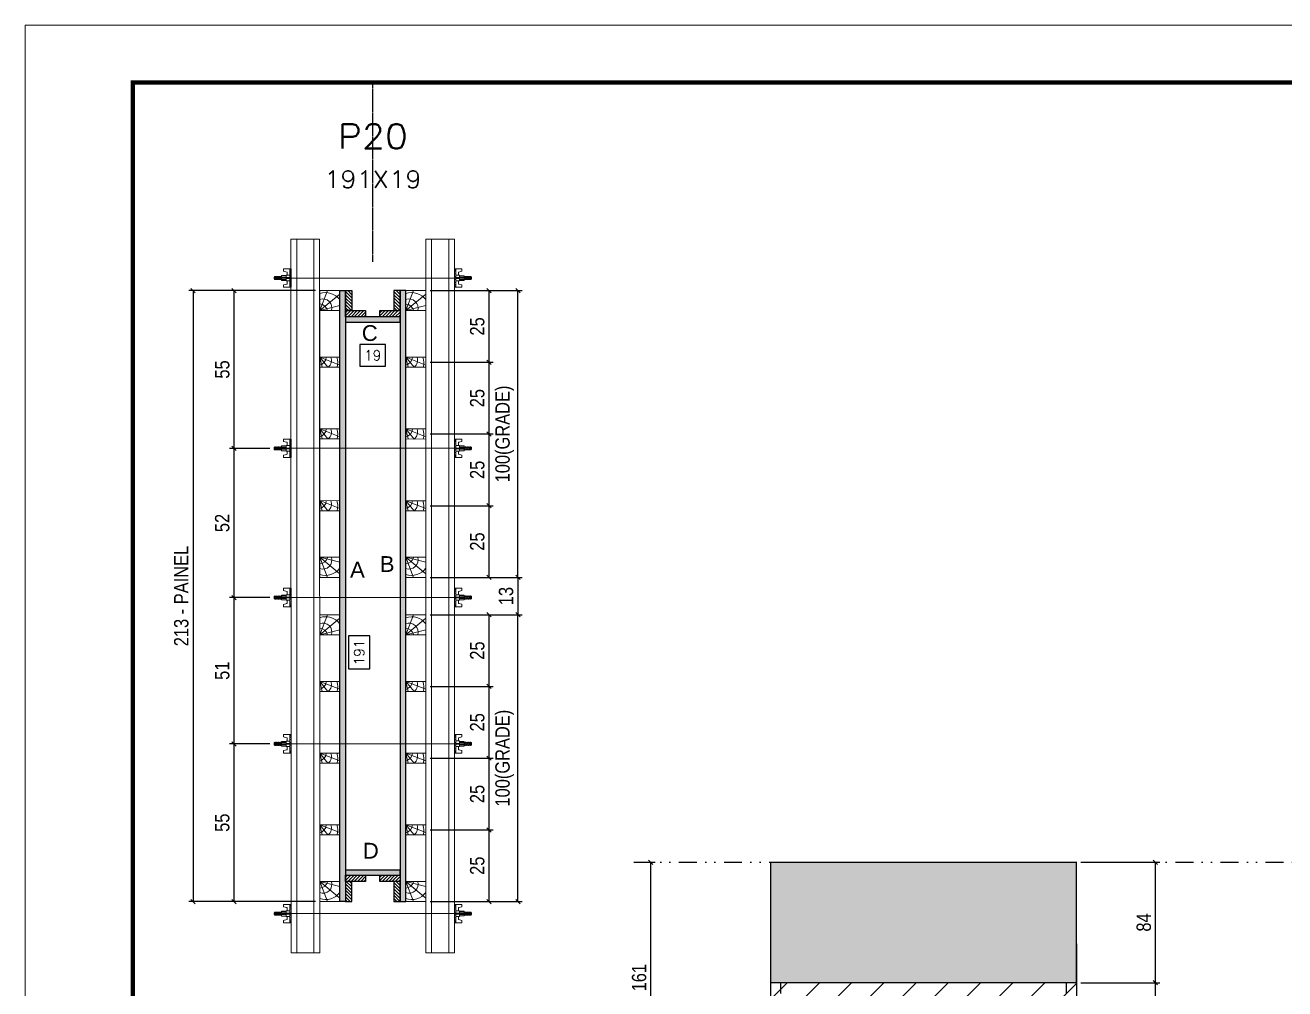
# Model space of a CAD drawing. Extents: x 808 to 7089, y -98 to 17032.
# Drawn here: x 3992 to 4869, y 12915 to 13587 of the extents above; entities that cross this region are included whole.
import ezdxf
from ezdxf.enums import TextEntityAlignment as Align

# ---------------------------------------------------------------- set-up
doc = ezdxf.new("R2010")
doc.units = 0
for name, pattern in [('DASHED', [0.75, 0.5, -0.25]), ('DIVIDE2', [0.625, 0.25, -0.125, 0, -0.125, 0, -0.125]), ('HIDDEN', [0.375, 0.25, -0.125])]:
    doc.linetypes.add(name, pattern=pattern)
for name, color, linetype in [('CHAPA', 1, 'Continuous'), ('COTA', 241, 'Continuous'), ('Cota Seção (2x)', 241, 'Continuous'), ('Nível', 160, 'Continuous'), ('Painéis', 200, 'Continuous'), ('SARRAFO', 251, 'Continuous'), ('Sarrafo de Pressão', 42, 'HIDDEN'), ('Texto de Titulo', 7, 'Continuous'), ('Texto Qtd Sarr', 242, 'Continuous'), ('TEXTO_GERAL', 7, 'Continuous')]:
    doc.layers.add(name, color=color, linetype=linetype)
for name, color, linetype, lineweight in [('Folhas', 255, 'Continuous', 9), ('Hachura', 251, 'Continuous', 9), ('Madeira', 126, 'Continuous', 18), ('Perfil Metálico', 224, 'Continuous', 18), ('REAPROVEITAMENTO', 251, 'Continuous', 9), ('SARRAFO DE PRESSAO', 251, 'DASHED', 9), ('Texto Seção', 7, 'Continuous', 15)]:
    doc.layers.add(name, color=color, linetype=linetype, lineweight=lineweight)
doc.styles.add('ARIAL', font='arial.ttf')
doc.styles.add('COTA TECNICA', font='techl___.ttf', dxfattribs={"height": 10})
doc.styles.add('COTA TECNICA 2X', font='techl___.ttf', dxfattribs={"height": 10})
doc.styles.add('COTA TECNICA-50', font='techl___.ttf', dxfattribs={"height": 10})
doc.styles.add('ROMANS', font='romans.shx')
doc.dimstyles.new('COTA PAINEL-50', dxfattribs={"dimtxt": 10, "dimasz": 3, "dimexe": 3, "dimexo": 3, "dimgap": 3, "dimtad": 1, "dimdec": 1, "dimzin": 12, "dimdsep": 46, "dimtxsty": 'COTA TECNICA-50', "dimblk1": 'OBLIQUE', "dimblk2": 'OBLIQUE', "dimsah": 1, "dimcen": 0.9, "dimclrd": 4, "dimclre": 4, "dimclrt": 240, "dimadec": 1, "dimazin": 3, "dimtfac": 1, "dimtdec": 1, "dimtmove": 0, "dimatfit": 3, "dimfxl": 1, "dimtolj": 1, "dimtzin": 12, "dimarcsym": 0})
doc.dimstyles.new('PAINEL', dxfattribs={"dimtxt": 10, "dimasz": 3, "dimexe": 3, "dimexo": 3, "dimgap": 3, "dimtad": 1, "dimdec": 1, "dimzin": 12, "dimdsep": 46, "dimtxsty": 'COTA TECNICA', "dimblk1": 'OBLIQUE', "dimblk2": 'OBLIQUE', "dimsah": 1, "dimcen": 0.9, "dimclrd": 4, "dimclre": 4, "dimclrt": 240, "dimadec": 1, "dimazin": 3, "dimtfac": 1, "dimtdec": 1, "dimtmove": 0, "dimatfit": 3, "dimfxl": 1, "dimtolj": 1, "dimtzin": 12, "dimarcsym": 0})
doc.dimstyles.new('SECAO PILAR', dxfattribs={"dimtxt": 10, "dimasz": 3, "dimexe": 3, "dimexo": 3, "dimgap": 3, "dimtad": 1, "dimdec": 1, "dimlfac": 0.5, "dimzin": 12, "dimdsep": 46, "dimtxsty": 'COTA TECNICA 2X', "dimblk1": 'OBLIQUE', "dimblk2": 'OBLIQUE', "dimsah": 1, "dimcen": 0.9, "dimclrd": 256, "dimclre": 256, "dimclrt": 256, "dimadec": 1, "dimazin": 3, "dimtfac": 1, "dimtdec": 1, "dimtmove": 0, "dimatfit": 3, "dimfxl": 1, "dimtolj": 1, "dimtzin": 12, "dimarcsym": 0})
doc.dimstyles.new('SECÇÃO 2', dxfattribs={"dimtxt": 7, "dimasz": 6, "dimexe": 0.18, "dimexo": 2, "dimgap": -4, "dimtad": 3, "dimdec": 1, "dimlfac": 0.5, "dimzin": 12, "dimdsep": 46, "dimtxsty": 'ROMANS', "dimblk": 'ARCHTICK', "dimcen": 0.09, "dimse1": 1, "dimse2": 1, "dimsd1": 1, "dimsd2": 1, "dimclrd": 180, "dimclre": 5, "dimclrt": 1, "dimadec": 0, "dimazin": 3, "dimtfac": 1, "dimtdec": 1, "dimtofl": 0, "dimtmove": 0, "dimatfit": 3, "dimldrblk": 'ARCHTICK', "dimfxl": 1, "dimtolj": 1, "dimtzin": 0, "dimarcsym": 0})
pattern_1 = [(135, (-18676.5607, 22525.7012), (-1.12253202, -1.12253202), [])]

# ---------------------------------------------------------------- blocks, each defined once
blk = doc.blocks.new('9999999999')
at = {"layer": 'Folhas'}
blk.add_lwpolyline([(98138.98, 34190.21), (99623.98, 34190.21), (99623.98, 35240.21), (98138.98, 35240.21)], close=True, dxfattribs=at)
at = {"layer": 'Folhas', "color": 30, "const_width": 3}
blk.add_lwpolyline([(98213.98, 34230.21), (99583.98, 34230.21), (99583.98, 35200.21), (98213.98, 35200.21)], close=True, dxfattribs=at)
blk = doc.blocks.new('*D1385')
at = {"layer": 'Cota Seção (2x)', "color": 180, "lineweight": -2, "transparency": 16777216}
for p, q in [((4242.81, 13364.07), (4224.81, 13364.07)), ((4224.81, 13364.07), (4224.81, 13349.07)), ((4242.81, 13349.07), (4242.81, 13364.07)), ((4224.81, 13349.07), (4242.81, 13349.07))]:
    blk.add_line(p, q, dxfattribs=at)
at = {"layer": 'Defpoints', "color": 0, "transparency": 16777216}
for p in [(4214.85, 13362.43), (4252.85, 13362.43), (4214.85, 13345.07)]:
    blk.add_point(p, dxfattribs=at)
at = {"layer": 'Cota Seção (2x)', "color": 1, "transparency": 16777216, "insert": (4233.81, 13356.57), "char_height": 7, "attachment_point": 5, "style": 'ROMANS'}
blk.add_mtext('\\A1;19', dxfattribs=at)
blk = doc.blocks.new('_ArchTick')
at = {"color": 0, "linetype": 'ByBlock', "const_width": 0.15}
blk.add_lwpolyline([(-0.5, -0.5), (0.5, 0.5)], dxfattribs=at)
blk = doc.blocks.new('*D1386')
at = {"layer": 'Cota Seção (2x)', "color": 180, "lineweight": -2, "transparency": 16777216}
for p, q in [((4231.88, 13160.95), (4216.88, 13160.95)), ((4216.88, 13160.95), (4216.88, 13137.95)), ((4231.88, 13137.95), (4231.88, 13160.95)), ((4216.88, 13137.95), (4231.88, 13137.95))]:
    blk.add_line(p, q, dxfattribs=at)
at = {"layer": 'Defpoints', "color": 0, "transparency": 16777216}
for p in [(4214.85, 13379.75), (4214.85, 12997.75), (4235.88, 12997.75)]:
    blk.add_point(p, dxfattribs=at)
at = {"layer": 'Cota Seção (2x)', "color": 1, "transparency": 16777216, "insert": (4224.38, 13149.45), "char_height": 7, "attachment_point": 5, "rotation": 90, "style": 'ROMANS'}
blk.add_mtext('\\A1;191', dxfattribs=at)
blk = doc.blocks.new('_Oblique')
at = {"color": 0, "linetype": 'ByBlock', "lineweight": -2}
blk.add_line((-0.5, -0.5), (0.5, 0.5), dxfattribs=at)
blk = doc.blocks.new('*D1387')
at = {"layer": 'Cota Seção (2x)', "lineweight": -2, "transparency": 16777216}
for p, q in [((4193.86, 13401.75), (4105.69, 13401.75)), ((4108.69, 13401.75), (4108.69, 12975.75)), ((4193.9, 12975.75), (4105.69, 12975.75))]:
    blk.add_line(p, q, dxfattribs=at)
at = {"layer": 'Defpoints', "color": 0, "transparency": 16777216}
for p in [(4196.86, 13401.75), (4108.69, 12975.75), (4196.9, 12975.75)]:
    blk.add_point(p, dxfattribs=at)
at = {"layer": 'Cota Seção (2x)', "lineweight": -2, "transparency": 16777216, "xscale": 3, "yscale": 3, "zscale": 3}
for p, rotation in [((4108.69, 13401.75), 90), ((4108.69, 12975.75), 270)]:
    blk.add_blockref('_Oblique', p, dxfattribs=dict(at, rotation=rotation))
at = {"layer": 'Cota Seção (2x)', "transparency": 16777216, "insert": (4100.47, 13188.75), "char_height": 10, "attachment_point": 5, "rotation": 90, "style": 'COTA TECNICA 2X'}
blk.add_mtext('\\A1;213 - PAINEL', dxfattribs=at)
blk = doc.blocks.new('*D1388')
at = {"layer": 'Cota Seção (2x)', "lineweight": -2, "transparency": 16777216}
for p, q in [((4193.85, 13401.75), (4134.11, 13401.75)), ((4137.11, 13401.75), (4137.11, 13291.68)), ((4162.08, 13291.68), (4134.11, 13291.68))]:
    blk.add_line(p, q, dxfattribs=at)
at = {"layer": 'Defpoints', "color": 0, "transparency": 16777216}
for p in [(4196.85, 13401.75), (4137.11, 13291.68), (4165.08, 13291.68)]:
    blk.add_point(p, dxfattribs=at)
at = {"layer": 'Cota Seção (2x)', "lineweight": -2, "transparency": 16777216, "xscale": 3, "yscale": 3, "zscale": 3}
for p, rotation in [((4137.11, 13401.75), 90), ((4137.11, 13291.68), 270)]:
    blk.add_blockref('_Oblique', p, dxfattribs=dict(at, rotation=rotation))
at = {"layer": 'Cota Seção (2x)', "transparency": 16777216, "insert": (4129, 13346.72), "char_height": 10, "attachment_point": 5, "rotation": 90, "style": 'COTA TECNICA 2X'}
blk.add_mtext('\\A1;55', dxfattribs=at)
blk = doc.blocks.new('*D1389')
at = {"layer": 'Cota Seção (2x)', "lineweight": -2, "transparency": 16777216}
for p, q in [((4162.08, 13085.68), (4134.11, 13085.68)), ((4137.11, 13085.68), (4137.11, 12975.75)), ((4193.85, 12975.75), (4134.11, 12975.75))]:
    blk.add_line(p, q, dxfattribs=at)
at = {"layer": 'Defpoints', "color": 0, "transparency": 16777216}
for p in [(4165.08, 13085.68), (4137.11, 12975.75), (4196.85, 12975.75)]:
    blk.add_point(p, dxfattribs=at)
at = {"layer": 'Cota Seção (2x)', "lineweight": -2, "transparency": 16777216, "xscale": 3, "yscale": 3, "zscale": 3}
for p, rotation in [((4137.11, 13085.68), 90), ((4137.11, 12975.75), 270)]:
    blk.add_blockref('_Oblique', p, dxfattribs=dict(at, rotation=rotation))
at = {"layer": 'Cota Seção (2x)', "transparency": 16777216, "insert": (4129, 13030.72), "char_height": 10, "attachment_point": 5, "rotation": 90, "style": 'COTA TECNICA 2X'}
blk.add_mtext('\\A1;55', dxfattribs=at)
blk = doc.blocks.new('titulo1')
at = {"layer": 'Defpoints', "color": 252, "linetype": 'HIDDEN', "ltscale": 2}
blk.add_line((0, 0), (0, 125), dxfattribs=at)
at = {"layer": 'Defpoints', "style": 'ROMANS', "oblique": 15}
blk.add_attdef('FOLHA', text='', height=10, dxfattribs=at).set_placement((0, 15.58), align=Align.MIDDLE_CENTER)
at = {"layer": 'Texto Qtd Sarr', "color": 3, "style": 'ROMANS', "oblique": 15}
for tag, height, p in [('TITULO', 17, (0, 71.45)), ('SEÇÃO', 12, (0, 41.55))]:
    blk.add_attdef(tag, text='', height=height, dxfattribs=at).set_placement(p, align=Align.MIDDLE_CENTER)
blk = doc.blocks.new('C')
at = {"layer": 'Hachura', "color": 0}
for p, q in [((0, 3.22), (0, -3.22)), ((0.45, 3.22), (0, 3.22)), ((0.46, 3.16), (0, 3.16)), ((0.46, 3.05), (0, 3.05)), ((0.46, 2.88), (0, 2.88)), ((0, 2.75), (0, -1.16)), ((0.46, 2.65), (0, 2.65)), ((0.46, 2.23), (0, 2.23)), ((0.46, 1.51), (0, 1.51)), ((0.39, 0.49), (0.17, 0.49)), ((0.45, -3.23), (0.45, 3.22)), ((0.45, 3.22), (2.58, 3.22)), ((1.74, 0.97), (0.45, 0.97)), ((1.45, 0.1), (0.45, 0.1)), ((1.35, 1.94), (1.35, 0.96)), ((2.58, 2.39), (1.47, 2.09)), ((1.74, -0.97), (1.74, 0.97)), ((1.74, 0.97), (1.74, 0.84)), ((1.74, 0.97), (1.74, 0.84)), ((1.74, 0.84), (3.35, 0.84)), ((3.35, 0.45), (1.74, 0.45)), ((2.58, 3.22), (2.58, 2.39)), ((3.32, 0.84), (3.32, -0.84)), ((3.35, 0.84), (3.35, -0.84)), ((3.68, 0.45), (3.35, 0.45)), ((3.84, -0.52), (3.35, 0.45)), ((3.35, 0.06), (3.67, -0.57)), ((3.68, 0.45), (4.16, -0.52)), ((3.72, 0.5), (4.25, -0.57)), ((4.37, -0.55), (3.83, 0.53)), ((4.15, 0.45), (3.93, 0.45)), ((4.42, -0.52), (3.93, 0.45)), ((4.15, 0.45), (4.26, 0.45)), ((4.26, 0.45), (4.74, -0.52)), ((4.3, 0.5), (4.83, -0.57)), ((4.95, -0.55), (4.41, 0.53)), ((4.51, 0.45), (4.84, 0.45)), ((5, -0.52), (4.51, 0.45)), ((4.84, 0.45), (5.32, -0.52)), ((4.88, 0.5), (5.41, -0.57)), ((5.53, -0.55), (4.99, 0.53)), ((5.58, -0.52), (5.09, 0.45)), ((5.42, 0.45), (5.09, 0.45)), ((5.58, -0.52), (5.09, 0.45)), ((5.42, 0.45), (5.74, -0.19)), ((5.46, 0.5), (5.74, -0.07)), ((5.74, 0.19), (5.57, 0.53)), ((5.74, 0.32), (5.68, 0.45)), ((5.68, 0.45), (5.74, 0.45)), ((5.74, 0.45), (5.9, 0.29)), ((5.74, 0.45), (5.74, -0.52)), ((5.9, -0.36), (5.9, 0.29)), ((0.45, 0), (0, 0)), ((0.46, -1.52), (0, -1.52)), ((0.46, -2.23), (0, -2.23)), ((0.46, -2.65), (0, -2.65)), ((0.46, -2.88), (0, -2.88)), ((0.46, -3.05), (0, -3.05)), ((0.46, -3.16), (0, -3.16)), ((0, -3.22), (2.57, -3.22)), ((0.08, -0.48), (0.29, -0.48)), ((0.29, -0.48), (0.4, -0.48)), ((0.45, 0), (0.45, -0.97)), ((0.45, -0.16), (1.45, -0.16)), ((0.45, -0.65), (0.45, -0.32)), ((0.45, -3.23), (0.45, -0.65)), ((0.45, -0.97), (1.74, -0.97)), ((1.35, -1.94), (1.35, -0.97)), ((2.58, -2.39), (1.47, -2.1)), ((3.35, -0.32), (1.74, -0.32)), ((3.35, -0.84), (1.74, -0.84)), ((2.58, -3.23), (2.58, -2.39)), ((3.35, -0.07), (3.58, -0.52)), ((3.35, -0.52), (3.58, -0.52)), ((3.84, -0.52), (4.16, -0.52)), ((4.42, -0.52), (4.74, -0.52)), ((4.63, -0.52), (4.74, -0.52)), ((5, -0.52), (5.32, -0.52)), ((5.58, -0.52), (5.74, -0.52)), ((5.74, -0.52), (5.9, -0.36)), ((5.74, -0.52), (5.74, -0.52))]:
    blk.add_line(p, q, dxfattribs=at)
for centre, radius, start, end in [((1.52, 1.94), 0.161, 104.7436, 180), ((1.44, -0.03), 0.129, 272.695, 87.305), ((3.81, 0.39), 0.143, 25.5688, 154.4312), ((4.39, 0.39), 0.143, 25.5688, 154.4312), ((4.97, 0.39), 0.143, 25.5688, 154.4312), ((5.55, 0.39), 0.143, 25.5688, 154.4312), ((0.17, -0.37), 0.174, 221.744, 317.8592), ((1.52, -1.94), 0.161, 180, 255.2564), ((3.71, -0.4), 0.174, 222.1408, 318.256), ((4.29, -0.4), 0.174, 222.1408, 318.256), ((4.87, -0.4), 0.174, 222.1408, 318.256), ((5.45, -0.4), 0.174, 222.1408, 318.256), ((5.61, -0.4), 0.174, 317.8592, 318.256)]:
    blk.add_arc(centre, radius, start, end, dxfattribs=at)
blk = doc.blocks.new('*D1408')
at = {"layer": 'Cota Seção (2x)', "lineweight": -2, "transparency": 16777216}
for p, q in [((4162.08, 13187.68), (4134.11, 13187.68)), ((4137.11, 13187.68), (4137.11, 13085.68)), ((4162.08, 13085.68), (4134.11, 13085.68))]:
    blk.add_line(p, q, dxfattribs=at)
at = {"layer": 'Defpoints', "color": 0, "transparency": 16777216}
for p in [(4165.08, 13187.68), (4137.11, 13085.68), (4165.08, 13085.68)]:
    blk.add_point(p, dxfattribs=at)
at = {"layer": 'Cota Seção (2x)', "lineweight": -2, "transparency": 16777216, "xscale": 3, "yscale": 3, "zscale": 3}
for p, rotation in [((4137.11, 13187.68), 90), ((4137.11, 13085.68), 270)]:
    blk.add_blockref('_Oblique', p, dxfattribs=dict(at, rotation=rotation))
at = {"layer": 'Cota Seção (2x)', "transparency": 16777216, "insert": (4129, 13136.68), "char_height": 10, "attachment_point": 5, "rotation": 90, "style": 'COTA TECNICA 2X'}
blk.add_mtext('\\A1;51', dxfattribs=at)
blk = doc.blocks.new('*D1409')
at = {"layer": 'Cota Seção (2x)', "lineweight": -2, "transparency": 16777216}
for p, q in [((4162.08, 13291.68), (4134.11, 13291.68)), ((4137.11, 13291.68), (4137.11, 13187.68)), ((4162.08, 13187.68), (4134.11, 13187.68))]:
    blk.add_line(p, q, dxfattribs=at)
at = {"layer": 'Defpoints', "color": 0, "transparency": 16777216}
for p in [(4165.08, 13291.68), (4137.11, 13187.68), (4165.08, 13187.68)]:
    blk.add_point(p, dxfattribs=at)
at = {"layer": 'Cota Seção (2x)', "lineweight": -2, "transparency": 16777216, "xscale": 3, "yscale": 3, "zscale": 3}
for p, rotation in [((4137.11, 13291.68), 90), ((4137.11, 13187.68), 270)]:
    blk.add_blockref('_Oblique', p, dxfattribs=dict(at, rotation=rotation))
at = {"layer": 'Cota Seção (2x)', "transparency": 16777216, "insert": (4129, 13239.68), "char_height": 10, "attachment_point": 5, "rotation": 90, "style": 'COTA TECNICA 2X'}
blk.add_mtext('\\A1;52', dxfattribs=at)
blk = doc.blocks.new('PONTALETE')
at = {"layer": 'Madeira'}
for q in [(2.71, 7), (7, 5.76), (7, 1.74)]:
    blk.add_line((0, 0), q, dxfattribs=at)
blk.add_lwpolyline([(0, 0), (7, 0), (7, 7), (0, 7)], close=True, dxfattribs=at)
for centre, radius, start, end in [((2.04, 0.06), 6.23, 37.2818, 109.0913), ((1.09, 0.9), 3.19, 343.603, 109.9847), ((-0.21, -0.78), 3.09, 14.6322, 86.0383)]:
    blk.add_arc(centre, radius, start, end, dxfattribs=at)
blk = doc.blocks.new('MEIO PONTALETE')
at = {"layer": 'Madeira'}
for q in [(2.71, 7), (3.5, 2.88), (3.5, 0.87)]:
    blk.add_line((0, 0), q, dxfattribs=at)
blk.add_lwpolyline([(0, 0), (3.5, 0), (3.5, 7), (0, 7)], close=True, dxfattribs=at)
for centre, radius, start, end in [((2.04, 0.06), 6.23, 76.4499, 109.0913), ((1.09, 0.9), 3.19, 40.9063, 109.9847), ((-0.21, -0.78), 3.09, 14.6322, 86.0383)]:
    blk.add_arc(centre, radius, start, end, dxfattribs=at)
blk = doc.blocks.new('*D1390')
at = {"layer": 'Cota Seção (2x)', "lineweight": -2, "transparency": 16777216}
for p, q in [((4273.86, 13175.73), (4317.79, 13175.73)), ((4314.79, 13175.73), (4314.79, 13125.73)), ((4273.85, 13125.73), (4317.79, 13125.73))]:
    blk.add_line(p, q, dxfattribs=at)
at = {"layer": 'Defpoints', "color": 0, "transparency": 16777216}
for p in [(4270.86, 13175.73), (4270.85, 13125.73), (4314.79, 13125.73)]:
    blk.add_point(p, dxfattribs=at)
at = {"layer": 'Cota Seção (2x)', "lineweight": -2, "transparency": 16777216, "xscale": 3, "yscale": 3, "zscale": 3}
for p, rotation in [((4314.79, 13175.73), 90), ((4314.79, 13125.73), 270)]:
    blk.add_blockref('_Oblique', p, dxfattribs=dict(at, rotation=rotation))
at = {"layer": 'Cota Seção (2x)', "transparency": 16777216, "insert": (4306.68, 13150.73), "char_height": 10, "attachment_point": 5, "rotation": 90, "style": 'COTA TECNICA 2X'}
blk.add_mtext('\\A1;25', dxfattribs=at)
blk = doc.blocks.new('*D1391')
at = {"layer": 'Cota Seção (2x)', "lineweight": -2, "transparency": 16777216}
for p, q in [((4273.86, 13175.73), (4337.98, 13175.73)), ((4334.98, 12975.73), (4334.98, 13175.73)), ((4273.83, 12975.73), (4337.98, 12975.73))]:
    blk.add_line(p, q, dxfattribs=at)
at = {"layer": 'Defpoints', "color": 0, "transparency": 16777216}
for p in [(4270.86, 13175.73), (4334.98, 13175.73), (4270.83, 12975.73)]:
    blk.add_point(p, dxfattribs=at)
at = {"layer": 'Cota Seção (2x)', "lineweight": -2, "transparency": 16777216, "xscale": 3, "yscale": 3, "zscale": 3}
for p, rotation in [((4334.98, 13175.73), 90), ((4334.98, 12975.73), 270)]:
    blk.add_blockref('_Oblique', p, dxfattribs=dict(at, rotation=rotation))
at = {"layer": 'Cota Seção (2x)', "transparency": 16777216, "insert": (4325.76, 13075.73), "char_height": 10, "attachment_point": 5, "rotation": 90, "style": 'COTA TECNICA 2X'}
blk.add_mtext('\\A1;100(GRADE)', dxfattribs=at)
blk = doc.blocks.new('*D1410')
at = {"layer": 'Cota Seção (2x)', "lineweight": -2, "transparency": 16777216}
for p, q in [((4273.85, 13125.73), (4317.79, 13125.73)), ((4314.79, 13125.73), (4314.79, 13075.73)), ((4273.85, 13075.73), (4317.79, 13075.73))]:
    blk.add_line(p, q, dxfattribs=at)
at = {"layer": 'Defpoints', "color": 0, "transparency": 16777216}
for p in [(4270.85, 13125.73), (4270.85, 13075.73), (4314.79, 13075.73)]:
    blk.add_point(p, dxfattribs=at)
at = {"layer": 'Cota Seção (2x)', "lineweight": -2, "transparency": 16777216, "xscale": 3, "yscale": 3, "zscale": 3}
for p, rotation in [((4314.79, 13125.73), 90), ((4314.79, 13075.73), 270)]:
    blk.add_blockref('_Oblique', p, dxfattribs=dict(at, rotation=rotation))
at = {"layer": 'Cota Seção (2x)', "transparency": 16777216, "insert": (4306.68, 13100.73), "char_height": 10, "attachment_point": 5, "rotation": 90, "style": 'COTA TECNICA 2X'}
blk.add_mtext('\\A1;25', dxfattribs=at)
blk = doc.blocks.new('*D1411')
at = {"layer": 'Cota Seção (2x)', "lineweight": -2, "transparency": 16777216}
for p, q in [((4273.85, 13075.73), (4317.79, 13075.73)), ((4314.79, 13075.73), (4314.79, 13025.73)), ((4273.85, 13025.73), (4317.79, 13025.73))]:
    blk.add_line(p, q, dxfattribs=at)
at = {"layer": 'Defpoints', "color": 0, "transparency": 16777216}
for p in [(4270.85, 13075.73), (4270.85, 13025.73), (4314.79, 13025.73)]:
    blk.add_point(p, dxfattribs=at)
at = {"layer": 'Cota Seção (2x)', "lineweight": -2, "transparency": 16777216, "xscale": 3, "yscale": 3, "zscale": 3}
for p, rotation in [((4314.79, 13075.73), 90), ((4314.79, 13025.73), 270)]:
    blk.add_blockref('_Oblique', p, dxfattribs=dict(at, rotation=rotation))
at = {"layer": 'Cota Seção (2x)', "transparency": 16777216, "insert": (4306.68, 13050.73), "char_height": 10, "attachment_point": 5, "rotation": 90, "style": 'COTA TECNICA 2X'}
blk.add_mtext('\\A1;25', dxfattribs=at)
blk = doc.blocks.new('*D1412')
at = {"layer": 'Cota Seção (2x)', "lineweight": -2, "transparency": 16777216}
for p, q in [((4273.85, 13025.73), (4317.79, 13025.73)), ((4314.79, 13025.73), (4314.79, 12975.73)), ((4273.85, 12975.73), (4317.79, 12975.73))]:
    blk.add_line(p, q, dxfattribs=at)
at = {"layer": 'Defpoints', "color": 0, "transparency": 16777216}
for p in [(4270.85, 13025.73), (4270.85, 12975.73), (4314.79, 12975.73)]:
    blk.add_point(p, dxfattribs=at)
at = {"layer": 'Cota Seção (2x)', "lineweight": -2, "transparency": 16777216, "xscale": 3, "yscale": 3, "zscale": 3}
for p, rotation in [((4314.79, 13025.73), 90), ((4314.79, 12975.73), 270)]:
    blk.add_blockref('_Oblique', p, dxfattribs=dict(at, rotation=rotation))
at = {"layer": 'Cota Seção (2x)', "transparency": 16777216, "insert": (4306.68, 13000.73), "char_height": 10, "attachment_point": 5, "rotation": 90, "style": 'COTA TECNICA 2X'}
blk.add_mtext('\\A1;25', dxfattribs=at)
blk = doc.blocks.new('*D1392')
at = {"layer": 'Cota Seção (2x)', "lineweight": -2, "transparency": 16777216}
for p, q in [((4273.86, 13401.73), (4317.79, 13401.73)), ((4314.79, 13401.73), (4314.79, 13351.73)), ((4273.85, 13351.73), (4317.79, 13351.73))]:
    blk.add_line(p, q, dxfattribs=at)
at = {"layer": 'Defpoints', "color": 0, "transparency": 16777216}
for p in [(4270.86, 13401.73), (4270.85, 13351.73), (4314.79, 13351.73)]:
    blk.add_point(p, dxfattribs=at)
at = {"layer": 'Cota Seção (2x)', "lineweight": -2, "transparency": 16777216, "xscale": 3, "yscale": 3, "zscale": 3}
for p, rotation in [((4314.79, 13401.73), 90), ((4314.79, 13351.73), 270)]:
    blk.add_blockref('_Oblique', p, dxfattribs=dict(at, rotation=rotation))
at = {"layer": 'Cota Seção (2x)', "transparency": 16777216, "insert": (4306.68, 13376.73), "char_height": 10, "attachment_point": 5, "rotation": 90, "style": 'COTA TECNICA 2X'}
blk.add_mtext('\\A1;25', dxfattribs=at)
blk = doc.blocks.new('*D1393')
at = {"layer": 'Cota Seção (2x)', "lineweight": -2, "transparency": 16777216}
for p, q in [((4273.86, 13401.73), (4337.98, 13401.73)), ((4334.98, 13201.74), (4334.98, 13401.73)), ((4273.83, 13201.74), (4337.98, 13201.74))]:
    blk.add_line(p, q, dxfattribs=at)
at = {"layer": 'Defpoints', "color": 0, "transparency": 16777216}
for p in [(4270.86, 13401.73), (4334.98, 13401.73), (4270.83, 13201.74)]:
    blk.add_point(p, dxfattribs=at)
at = {"layer": 'Cota Seção (2x)', "lineweight": -2, "transparency": 16777216, "xscale": 3, "yscale": 3, "zscale": 3}
for p, rotation in [((4334.98, 13401.73), 90), ((4334.98, 13201.74), 270)]:
    blk.add_blockref('_Oblique', p, dxfattribs=dict(at, rotation=rotation))
at = {"layer": 'Cota Seção (2x)', "transparency": 16777216, "insert": (4325.76, 13301.74), "char_height": 10, "attachment_point": 5, "rotation": 90, "style": 'COTA TECNICA 2X'}
blk.add_mtext('\\A1;100(GRADE)', dxfattribs=at)
blk = doc.blocks.new('*D1413')
at = {"layer": 'Cota Seção (2x)', "lineweight": -2, "transparency": 16777216}
for p, q in [((4273.85, 13351.73), (4317.79, 13351.73)), ((4314.79, 13351.73), (4314.79, 13301.73)), ((4273.85, 13301.73), (4317.79, 13301.73))]:
    blk.add_line(p, q, dxfattribs=at)
at = {"layer": 'Defpoints', "color": 0, "transparency": 16777216}
for p in [(4270.85, 13351.73), (4270.85, 13301.73), (4314.79, 13301.73)]:
    blk.add_point(p, dxfattribs=at)
at = {"layer": 'Cota Seção (2x)', "lineweight": -2, "transparency": 16777216, "xscale": 3, "yscale": 3, "zscale": 3}
for p, rotation in [((4314.79, 13351.73), 90), ((4314.79, 13301.73), 270)]:
    blk.add_blockref('_Oblique', p, dxfattribs=dict(at, rotation=rotation))
at = {"layer": 'Cota Seção (2x)', "transparency": 16777216, "insert": (4306.68, 13326.73), "char_height": 10, "attachment_point": 5, "rotation": 90, "style": 'COTA TECNICA 2X'}
blk.add_mtext('\\A1;25', dxfattribs=at)
blk = doc.blocks.new('*D1414')
at = {"layer": 'Cota Seção (2x)', "lineweight": -2, "transparency": 16777216}
for p, q in [((4273.85, 13301.73), (4317.79, 13301.73)), ((4314.79, 13301.73), (4314.79, 13251.73)), ((4273.85, 13251.73), (4317.79, 13251.73))]:
    blk.add_line(p, q, dxfattribs=at)
at = {"layer": 'Defpoints', "color": 0, "transparency": 16777216}
for p in [(4270.85, 13301.73), (4270.85, 13251.73), (4314.79, 13251.73)]:
    blk.add_point(p, dxfattribs=at)
at = {"layer": 'Cota Seção (2x)', "lineweight": -2, "transparency": 16777216, "xscale": 3, "yscale": 3, "zscale": 3}
for p, rotation in [((4314.79, 13301.73), 90), ((4314.79, 13251.73), 270)]:
    blk.add_blockref('_Oblique', p, dxfattribs=dict(at, rotation=rotation))
at = {"layer": 'Cota Seção (2x)', "transparency": 16777216, "insert": (4306.68, 13276.73), "char_height": 10, "attachment_point": 5, "rotation": 90, "style": 'COTA TECNICA 2X'}
blk.add_mtext('\\A1;25', dxfattribs=at)
blk = doc.blocks.new('*D1415')
at = {"layer": 'Cota Seção (2x)', "lineweight": -2, "transparency": 16777216}
for p, q in [((4273.85, 13251.73), (4317.79, 13251.73)), ((4314.79, 13251.73), (4314.79, 13201.74)), ((4273.85, 13201.74), (4317.79, 13201.74))]:
    blk.add_line(p, q, dxfattribs=at)
at = {"layer": 'Defpoints', "color": 0, "transparency": 16777216}
for p in [(4270.85, 13251.73), (4270.85, 13201.74), (4314.79, 13201.74)]:
    blk.add_point(p, dxfattribs=at)
at = {"layer": 'Cota Seção (2x)', "lineweight": -2, "transparency": 16777216, "xscale": 3, "yscale": 3, "zscale": 3}
for p, rotation in [((4314.79, 13251.73), 90), ((4314.79, 13201.74), 270)]:
    blk.add_blockref('_Oblique', p, dxfattribs=dict(at, rotation=rotation))
at = {"layer": 'Cota Seção (2x)', "transparency": 16777216, "insert": (4306.68, 13226.74), "char_height": 10, "attachment_point": 5, "rotation": 90, "style": 'COTA TECNICA 2X'}
blk.add_mtext('\\A1;25', dxfattribs=at)
blk = doc.blocks.new('*D1416')
at = {"layer": 'Cota Seção (2x)', "lineweight": -2, "transparency": 16777216}
for p, q in [((4273.82, 13201.74), (4337.98, 13201.74)), ((4334.98, 13201.74), (4334.98, 13175.73)), ((4273.86, 13175.73), (4337.98, 13175.73))]:
    blk.add_line(p, q, dxfattribs=at)
at = {"layer": 'Defpoints', "color": 0, "transparency": 16777216}
for p in [(4270.82, 13201.74), (4270.86, 13175.73), (4334.98, 13175.73)]:
    blk.add_point(p, dxfattribs=at)
at = {"layer": 'Cota Seção (2x)', "lineweight": -2, "transparency": 16777216, "xscale": 3, "yscale": 3, "zscale": 3}
for p, rotation in [((4334.98, 13201.74), 90), ((4334.98, 13175.73), 270)]:
    blk.add_blockref('_Oblique', p, dxfattribs=dict(at, rotation=rotation))
at = {"layer": 'Cota Seção (2x)', "transparency": 16777216, "insert": (4326.76, 13188.73), "char_height": 10, "attachment_point": 5, "rotation": 90, "style": 'COTA TECNICA 2X'}
blk.add_mtext('\\A1;13', dxfattribs=at)
blk = doc.blocks.new('*D1417')
at = {"layer": 'COTA', "color": 4, "lineweight": -2, "transparency": 16777216}
for p, q in [((4418.71, 13003.17), (4430.57, 13003.17)), ((4427.57, 12842.17), (4427.57, 13003.17)), ((4418.71, 12842.17), (4430.57, 12842.17))]:
    blk.add_line(p, q, dxfattribs=at)
at = {"layer": 'Defpoints', "color": 0, "transparency": 16777216}
for p in [(4415.71, 13003.17), (4427.57, 13003.17), (4415.71, 12842.17)]:
    blk.add_point(p, dxfattribs=at)
at = {"layer": 'COTA', "color": 4, "lineweight": -2, "transparency": 16777216, "xscale": 3, "yscale": 3, "zscale": 3}
for p, rotation in [((4427.57, 13003.17), 90), ((4427.57, 12842.17), 270)]:
    blk.add_blockref('_Oblique', p, dxfattribs=dict(at, rotation=rotation))
at = {"layer": 'COTA', "color": 240, "transparency": 16777216, "insert": (4419.46, 12922.67), "char_height": 10, "attachment_point": 5, "rotation": 90, "style": 'COTA TECNICA-50'}
blk.add_mtext('\\A1;161', dxfattribs=at)
blk = doc.blocks.new('*D1398')
at = {"layer": 'COTA', "color": 4, "linetype": 'ByBlock', "lineweight": -2, "transparency": 16777216}
for p, q in [((4727.12, 12919.17), (4782.2, 12919.17)), ((4779.2, 12842.17), (4779.2, 12919.17)), ((4727.12, 12842.17), (4782.2, 12842.17))]:
    blk.add_line(p, q, dxfattribs=at)
at = {"layer": 'Defpoints', "color": 0, "linetype": 'ByBlock', "transparency": 16777216}
for p in [(4724.12, 12919.17), (4779.2, 12919.17), (4724.12, 12842.17)]:
    blk.add_point(p, dxfattribs=at)
at = {"layer": 'COTA', "color": 4, "linetype": 'ByBlock', "lineweight": -2, "transparency": 16777216, "xscale": 3, "yscale": 3, "zscale": 3}
for p, rotation in [((4779.2, 12919.17), 90), ((4779.2, 12842.17), 270)]:
    blk.add_blockref('_Oblique', p, dxfattribs=dict(at, rotation=rotation))
at = {"layer": 'COTA', "color": 240, "linetype": 'ByBlock', "transparency": 16777216, "insert": (4771.13, 12880.67), "char_height": 10, "attachment_point": 5, "rotation": 90, "style": 'COTA TECNICA'}
blk.add_mtext('\\A1;77', dxfattribs=at)
blk = doc.blocks.new('*D1406')
at = {"layer": 'COTA', "color": 4, "lineweight": -2, "transparency": 16777216}
for p, q in [((4727.12, 13003.17), (4782.2, 13003.17)), ((4779.2, 12919.17), (4779.2, 13003.17)), ((4727.12, 12919.17), (4782.2, 12919.17))]:
    blk.add_line(p, q, dxfattribs=at)
at = {"layer": 'Defpoints', "color": 0, "transparency": 16777216}
for p in [(4724.12, 13003.17), (4779.2, 13003.17), (4724.12, 12919.17)]:
    blk.add_point(p, dxfattribs=at)
at = {"layer": 'COTA', "color": 4, "lineweight": -2, "transparency": 16777216, "xscale": 3, "yscale": 3, "zscale": 3}
for p, rotation in [((4779.2, 13003.17), 90), ((4779.2, 12919.17), 270)]:
    blk.add_blockref('_Oblique', p, dxfattribs=dict(at, rotation=rotation))
at = {"layer": 'COTA', "color": 240, "transparency": 16777216, "insert": (4771.11, 12961.17), "char_height": 10, "attachment_point": 5, "rotation": 90, "style": 'COTA TECNICA-50'}
blk.add_mtext('\\A1;84', dxfattribs=at)

msp = doc.modelspace()

# ---------------------------------------------------------------- hatches: boundary and pattern name
at = {"layer": 'COTA', "linetype": 'ByBlock'}
h = msp.add_hatch(dxfattribs=at)
h.set_pattern_fill('AR-CONC', color=256, scale=0.03)
h.paths.add_polyline_path([(4724.12, 12919.17), (4724.12, 12946.17), (4724.12, 13003.17), (4511.12, 13003.17), (4511.12, 12919.17)])
at = {"layer": 'Hachura'}
h = msp.add_hatch(color=256, dxfattribs=at)
h.dxf.hatch_style = 1
h.paths.add_polyline_path([(4214.85, 12975.75), (4210.85, 12975.75), (4210.85, 13401.75), (4214.85, 13401.75)])
h = msp.add_hatch(dxfattribs=at)
h.set_pattern_fill('ANSI31', color=256, scale=0.5, angle=90, style=0)
h.set_pattern_definition(pattern_1)
h.paths.add_polyline_path([(4214.85, 13387.75), (4219.25, 13387.75), (4219.25, 13401.75), (4214.85, 13401.75)])
h = msp.add_hatch(dxfattribs=at)
h.set_pattern_fill('ANSI31', color=256, scale=0.5, angle=90, style=0)
h.set_pattern_definition(pattern_1)
h.paths.add_polyline_path([(4252.85, 13387.75), (4248.45, 13387.75), (4248.45, 13401.75), (4252.85, 13401.75)])
h = msp.add_hatch(color=256, dxfattribs=at)
h.dxf.hatch_style = 1
h.paths.add_polyline_path([(4252.85, 12975.75), (4256.85, 12975.75), (4256.85, 13401.75), (4252.85, 13401.75)])
h = msp.add_hatch(dxfattribs=at)
h.set_pattern_fill('ANSI31', color=256, scale=0.5, angle=180, style=0)
h.set_pattern_definition([(225, (-5274.1044, -9541.6588), (1.12253202, -1.12253202), [])])
h.paths.add_polyline_path([(4214.85, 13387.75), (4214.85, 13383.35), (4228.85, 13383.35), (4228.85, 13387.75)])
h = msp.add_hatch(dxfattribs=at)
h.set_pattern_fill('ANSI31', color=256, scale=0.5, angle=180, style=0)
h.set_pattern_definition([(225, (-5250.1044, -9541.6588), (1.12253202, -1.12253202), [])])
h.paths.add_polyline_path([(4238.85, 13387.75), (4238.85, 13383.35), (4252.85, 13383.35), (4252.85, 13387.75)])
h = msp.add_hatch(color=256, dxfattribs=at)
h.dxf.hatch_style = 1
h.paths.add_polyline_path([(4214.85, 13383.35), (4214.85, 13379.75), (4252.85, 13379.75), (4252.85, 13383.35)])
h = msp.add_hatch(color=256, dxfattribs=at)
h.dxf.hatch_style = 1
h.paths.add_polyline_path([(4214.85, 12997.75), (4214.85, 12994.15), (4252.85, 12994.15), (4252.85, 12997.75)])
h = msp.add_hatch(dxfattribs=at)
h.set_pattern_fill('ANSI31', color=256, scale=0.5, angle=180, style=0)
h.set_pattern_definition([(225, (-5274.1044, -9935.2588), (1.12253202, -1.12253202), [])])
h.paths.add_polyline_path([(4214.85, 12994.15), (4214.85, 12989.75), (4228.85, 12989.75), (4228.85, 12994.15)])
h = msp.add_hatch(dxfattribs=at)
h.set_pattern_fill('ANSI31', color=256, scale=0.5, angle=90, style=0)
h.set_pattern_definition([(135, (-18676.5607, 22478.7012), (-1.12253202, -1.12253202), [])])
h.paths.add_polyline_path([(4214.85, 12989.75), (4219.25, 12989.75), (4219.25, 12975.75), (4214.85, 12975.75)])
h = msp.add_hatch(dxfattribs=at)
h.set_pattern_fill('ANSI31', color=256, scale=0.5, angle=180, style=0)
h.set_pattern_definition([(225, (-5250.1044, -9935.2588), (1.12253202, -1.12253202), [])])
h.paths.add_polyline_path([(4238.85, 12994.15), (4238.85, 12989.75), (4252.85, 12989.75), (4252.85, 12994.15)])
h = msp.add_hatch(dxfattribs=at)
h.set_pattern_fill('ANSI31', color=256, scale=0.5, angle=90, style=0)
h.set_pattern_definition([(135, (-18676.5607, 22113.7012), (-1.12253202, -1.12253202), [])])
h.paths.add_polyline_path([(4252.85, 12975.75), (4248.45, 12975.75), (4248.45, 12989.75), (4252.85, 12989.75)])
at = {"layer": 'REAPROVEITAMENTO'}
h = msp.add_hatch(dxfattribs=at)
h.set_pattern_fill('ANSI31', color=256, scale=5)
h.paths.add_polyline_path([(4511.12, 12919.17), (4511.12, 12844.17), (4724.12, 12844.17), (4724.12, 12919.17)])

# ---------------------------------------------------------------- linework, layer by layer
at = {"layer": 'CHAPA'}
for points in [[(4214.85, 12975.75), (4210.85, 12975.75), (4210.85, 13401.75), (4214.85, 13401.75)], [(4252.85, 12975.75), (4256.85, 12975.75), (4256.85, 13401.75), (4252.85, 13401.75)], [(4214.85, 13383.35), (4214.85, 13379.75), (4252.85, 13379.75), (4252.85, 13383.35)], [(4214.85, 12997.75), (4214.85, 12994.15), (4252.85, 12994.15), (4252.85, 12997.75)]]:
    msp.add_lwpolyline(points, close=True, dxfattribs=at)
at = {"layer": 'COTA', "linetype": 'ByBlock'}
for p, q in [((4511.12, 13003.17), (4511.12, 13003.17)), ((4511.12, 12919.17), (4511.12, 13003.17)), ((4511.12, 13003.17), (4724.12, 13003.17)), ((4724.12, 12919.17), (4724.12, 13003.17))]:
    msp.add_line(p, q, dxfattribs=at)
at = {"layer": 'Hachura'}
for p, q in [((4166.08, 13410.44), (4297.82, 13410.44)), ((4166.08, 13291.75), (4297.82, 13291.75)), ((4166.08, 13187.75), (4297.82, 13187.75)), ((4166.08, 13085.75), (4297.82, 13085.75)), ((4166.08, 12967.36), (4297.82, 12967.36))]:
    msp.add_line(p, q, dxfattribs=at)
at = {"layer": 'Madeira'}
for points in [[(4196.86, 13401.76), (4210.86, 13401.75), (4210.86, 13201.76), (4196.86, 13201.77)], [(4256.85, 13401.75), (4270.85, 13401.73), (4270.85, 13201.74), (4256.85, 13201.76)], [(4196.86, 13175.76), (4210.86, 13175.74), (4210.86, 12975.75), (4196.86, 12975.76)], [(4256.85, 13175.74), (4270.85, 13175.73), (4270.85, 12975.73), (4256.85, 12975.75)]]:
    msp.add_lwpolyline(points, close=True, dxfattribs=at)
at = {"layer": 'Nível', "color": 4, "linetype": 'DIVIDE2', "ltscale": 50}
msp.add_line((4415.71, 13003.17), (5436.67, 13003.17), dxfattribs=at)
at = {"layer": 'Painéis'}
for p, q in [((4511.12, 12844.17), (4511.12, 12946.17)), ((4511.12, 12919.17), (4511.12, 12946.17)), ((4724.12, 12946.17), (4724.12, 12844.17)), ((4724.12, 12946.17), (4724.12, 12919.17)), ((4690.12, 12919.17), (4511.12, 12919.17)), ((4724.12, 12919.17), (4511.12, 12919.17))]:
    msp.add_line(p, q, dxfattribs=at)
at = {"layer": 'Perfil Metálico'}
for p, q in [((4180.85, 12940.03), (4180.85, 13437.47)), ((4192.85, 12940.03), (4192.85, 13437.47)), ((4274.79, 12940.03), (4274.79, 13437.47)), ((4286.79, 12940.03), (4286.79, 13437.47))]:
    msp.add_line(p, q, dxfattribs=at)
for points in [[(4196.85, 13437.47), (4176.85, 13437.47), (4176.91, 12940.03), (4196.91, 12940.03)], [(4270.85, 12940.03), (4290.85, 12940.03), (4290.79, 13437.47), (4270.79, 13437.47)]]:
    msp.add_lwpolyline(points, close=True, dxfattribs=at)
at = {"layer": 'SARRAFO'}
for points in [[(4219.25, 13401.75), (4219.25, 13387.75), (4214.85, 13387.75), (4214.85, 13401.75)], [(4219.25, 13401.75), (4219.25, 13387.75), (4214.85, 13387.75), (4214.85, 13401.75)], [(4248.45, 13401.75), (4248.45, 13387.75), (4252.85, 13387.75), (4252.85, 13401.75)], [(4248.45, 13401.75), (4248.45, 13387.75), (4252.85, 13387.75), (4252.85, 13401.75)], [(4228.85, 13383.35), (4214.85, 13383.35), (4214.85, 13387.75), (4228.85, 13387.75)], [(4252.85, 13383.35), (4238.85, 13383.35), (4238.85, 13387.75), (4252.85, 13387.75)], [(4228.85, 12989.75), (4214.85, 12989.75), (4214.85, 12994.15), (4228.85, 12994.15)], [(4219.25, 12975.75), (4219.25, 12989.75), (4214.85, 12989.75), (4214.85, 12975.75)], [(4219.25, 12975.75), (4219.25, 12989.75), (4214.85, 12989.75), (4214.85, 12975.75)], [(4252.85, 12989.75), (4238.85, 12989.75), (4238.85, 12994.15), (4252.85, 12994.15)], [(4248.45, 12989.75), (4248.45, 12975.75), (4252.85, 12975.75), (4252.85, 12989.75)], [(4248.45, 12989.75), (4248.45, 12975.75), (4252.85, 12975.75), (4252.85, 12989.75)]]:
    msp.add_lwpolyline(points, close=True, dxfattribs=at)
at = {"layer": 'Sarrafo de Pressão', "ltscale": 30}
for p, q in [((4518.12, 12844.17), (4518.12, 12919.17)), ((4717.12, 12844.17), (4717.12, 12919.17))]:
    msp.add_line(p, q, dxfattribs=at)

# ---------------------------------------------------------------- block references
at = {"layer": 'Hachura', "linetype": 'Continuous', "yscale": 2, "zscale": 2, "rotation": 180}
for p, xscale in [((4176.88, 13410.44), 2), ((4290.82, 13410.43), -2)]:
    msp.add_blockref('C', p, dxfattribs=dict(at, xscale=xscale))
at = {"layer": 'Hachura', "linetype": 'Continuous', "yscale": 2, "zscale": 2}
for p, xscale in [((4176.88, 13291.75), -2), ((4290.82, 13291.76), 2), ((4176.88, 13187.75), -2), ((4290.82, 13187.76), 2), ((4176.88, 13085.75), -2), ((4290.82, 13085.76), 2), ((4176.88, 12967.36), -2), ((4290.82, 12967.37), 2)]:
    msp.add_blockref('C', p, dxfattribs=dict(at, xscale=xscale))
at = {"layer": 'Madeira'}
for name, p, xscale, yscale, zscale, rotation in [('PONTALETE', (4196.86, 13387.76), 2, 2, 2, 359.9370893031033), ('PONTALETE', (4256.84, 13387.75), 2, 2, 2, 359.9370893031033), ('MEIO PONTALETE', (4196.87, 13355.26), 1.999999997962732, 1.999999997962732, 1.999999997962732, 269.9370893031033), ('MEIO PONTALETE', (4256.85, 13355.25), 1.999999997962732, 1.999999997962732, 1.999999997962732, 269.9370893031033), ('MEIO PONTALETE', (4196.87, 13305.26), 1.999999997962732, 1.999999997962732, 1.999999997962732, 269.9370893031033), ('MEIO PONTALETE', (4256.85, 13305.25), 1.999999997962732, 1.999999997962732, 1.999999997962732, 269.9370893031033), ('MEIO PONTALETE', (4196.87, 13255.26), 1.999999997962732, 1.999999997962732, 1.999999997962732, 269.9370893031033), ('MEIO PONTALETE', (4256.85, 13255.25), 1.999999997962732, 1.999999997962732, 1.999999997962732, 269.9370893031033), ('PONTALETE', (4196.88, 13215.77), -2, 2, 2, 179.9370893031033), ('PONTALETE', (4256.86, 13215.76), -2, 2, 2, 179.9370893031033), ('PONTALETE', (4196.86, 13161.76), 2, 2, 2, 359.9370893031033), ('PONTALETE', (4256.84, 13161.74), 2, 2, 2, 359.9370893031033), ('MEIO PONTALETE', (4196.87, 13129.26), 1.999999997962732, 1.999999997962732, 1.999999997962732, 269.9370893031033), ('MEIO PONTALETE', (4256.85, 13129.24), 1.999999997962732, 1.999999997962732, 1.999999997962732, 269.9370893031033), ('MEIO PONTALETE', (4196.87, 13079.26), 1.999999997962732, 1.999999997962732, 1.999999997962732, 269.9370893031033), ('MEIO PONTALETE', (4256.85, 13079.24), 1.999999997962732, 1.999999997962732, 1.999999997962732, 269.9370893031033), ('MEIO PONTALETE', (4196.87, 13029.26), 1.999999997962732, 1.999999997962732, 1.999999997962732, 269.9370893031033), ('MEIO PONTALETE', (4256.85, 13029.24), 1.999999997962732, 1.999999997962732, 1.999999997962732, 269.9370893031033), ('PONTALETE', (4196.88, 12989.76), -2, 2, 2, 179.9370893031033), ('PONTALETE', (4256.86, 12989.75), -2, 2, 2, 179.9370893031033)]:
    msp.add_blockref(name, p, dxfattribs=dict(at, xscale=xscale, yscale=yscale, zscale=zscale, rotation=rotation))
at = {"layer": 'SARRAFO DE PRESSAO', "color": 6, "linetype": 'ByBlock'}
msp.add_blockref('9999999999', (-94147.31, -21653.45), dxfattribs=at)
at = {"layer": 'Texto Seção'}
ref = msp.add_blockref('titulo1', (4233.91, 13421.75), dxfattribs=at)
ref.add_attrib('TITULO', 'P20', dxfattribs={"layer": 'Texto de Titulo', "color": 7, "height": 17, "style": 'ROMANS', "width": 1.1}).set_placement((4233.91, 13509.25), align=Align.MIDDLE_CENTER)
ref.add_attrib('SEÇÃO', '191X19', dxfattribs={"layer": 'Texto de Titulo', "color": 7, "height": 12, "style": 'ROMANS', "width": 1.1}).set_placement((4233.91, 13479.25), align=Align.MIDDLE_CENTER)

# ---------------------------------------------------------------- texts
at = {"layer": 'TEXTO_GERAL', "style": 'ARIAL'}
for s, p in [('C', (4231.75, 13372.1)), ('A', (4223.16, 13207.15)), ('B', (4243.88, 13211.07)), ('D', (4232.5, 13011.21))]:
    msp.add_text(s, height=11, dxfattribs=at).set_placement(p, align=Align.MIDDLE_CENTER)

# ---------------------------------------------------------------- dimensions: what is measured, and where the dimension line sits
at = {"layer": 'COTA'}
for base, p1, p2, picture, middle in [((4427.57, 13003.17), (4415.71, 12842.17), (4415.71, 13003.17), '*D1417', (4419.46, 12922.67)), ((4779.2, 13003.17), (4724.12, 12919.17), (4724.12, 13003.17), '*D1406', (4771.11, 12961.17))]:
    dim = msp.add_linear_dim(base=base, p1=p1, p2=p2, angle=90, dimstyle='COTA PAINEL-50', dxfattribs=at)
    dim.commit()
    dim.dimension.update_dxf_attribs({"geometry": picture, "text_midpoint": middle})
at = {"layer": 'COTA', "linetype": 'ByBlock'}
dim = msp.add_aligned_dim(p1=(4724.12, 12842.17), p2=(4724.12, 12919.17), distance=-55.08, dimstyle='PAINEL', dxfattribs=at)
dim.commit()
dim.dimension.update_dxf_attribs({"geometry": '*D1398', "text_midpoint": (4771.13, 12880.67)})
at = {"layer": 'Cota Seção (2x)', "color": 241}
for base, p1, p2, text, picture, middle in [((4108.69, 12975.75), (4196.86, 13401.75), (4196.9, 12975.75), '<> - PAINEL', '*D1387', (4100.47, 13188.75)), ((4334.98, 13401.73), (4270.83, 13201.74), (4270.86, 13401.73), '<>(GRADE)', '*D1393', (4325.76, 13301.74)), ((4334.98, 13175.73), (4270.83, 12975.73), (4270.86, 13175.73), '<>(GRADE)', '*D1391', (4325.76, 13075.73))]:
    dim = msp.add_linear_dim(base=base, p1=p1, p2=p2, angle=270, text=text, dimstyle='SECAO PILAR', dxfattribs=at)
    dim.commit()
    dim.dimension.update_dxf_attribs({"geometry": picture, "text_midpoint": middle})
for base, p1, p2, picture, middle in [((4137.11, 13291.68), (4196.85, 13401.75), (4165.08, 13291.68), '*D1388', (4129, 13346.72)), ((4314.79, 13351.73), (4270.86, 13401.73), (4270.85, 13351.73), '*D1392', (4306.68, 13376.73)), ((4314.79, 13301.73), (4270.85, 13351.73), (4270.85, 13301.73), '*D1413', (4306.68, 13326.73)), ((4314.79, 13251.73), (4270.85, 13301.73), (4270.85, 13251.73), '*D1414', (4306.68, 13276.73)), ((4137.11, 13187.68), (4165.08, 13291.68), (4165.08, 13187.68), '*D1409', (4129, 13239.68)), ((4314.79, 13201.74), (4270.85, 13251.73), (4270.85, 13201.74), '*D1415', (4306.68, 13226.74)), ((4334.98, 13175.73), (4270.82, 13201.74), (4270.86, 13175.73), '*D1416', (4326.76, 13188.73)), ((4137.11, 13085.68), (4165.08, 13187.68), (4165.08, 13085.68), '*D1408', (4129, 13136.68)), ((4314.79, 13125.73), (4270.86, 13175.73), (4270.85, 13125.73), '*D1390', (4306.68, 13150.73)), ((4314.79, 13075.73), (4270.85, 13125.73), (4270.85, 13075.73), '*D1410', (4306.68, 13100.73)), ((4137.11, 12975.75), (4165.08, 13085.68), (4196.85, 12975.75), '*D1389', (4129, 13030.72)), ((4314.79, 13025.73), (4270.85, 13075.73), (4270.85, 13025.73), '*D1411', (4306.68, 13050.73)), ((4314.79, 12975.73), (4270.85, 13025.73), (4270.85, 12975.73), '*D1412', (4306.68, 13000.73))]:
    dim = msp.add_linear_dim(base=base, p1=p1, p2=p2, angle=270, dimstyle='SECAO PILAR', dxfattribs=at)
    dim.commit()
    dim.dimension.update_dxf_attribs({"geometry": picture, "text_midpoint": middle})
for base, p1, p2, angle, picture, middle in [((4235.88, 12997.75), (4214.85, 13379.75), (4214.85, 12997.75), 270, '*D1386', (4235.88, 13149.45)), ((4214.85, 13345.07), (4252.85, 13362.43), (4214.85, 13362.43), 180, '*D1385', (4233.81, 13345.07))]:
    dim = msp.add_linear_dim(base=base, p1=p1, p2=p2, angle=angle, dimstyle='SECÇÃO 2', dxfattribs=at)
    dim.commit()
    dim.dimension.update_dxf_attribs({"geometry": picture, "text_midpoint": middle, "dimtype": 160})

doc.saveas('drawing.dxf')
